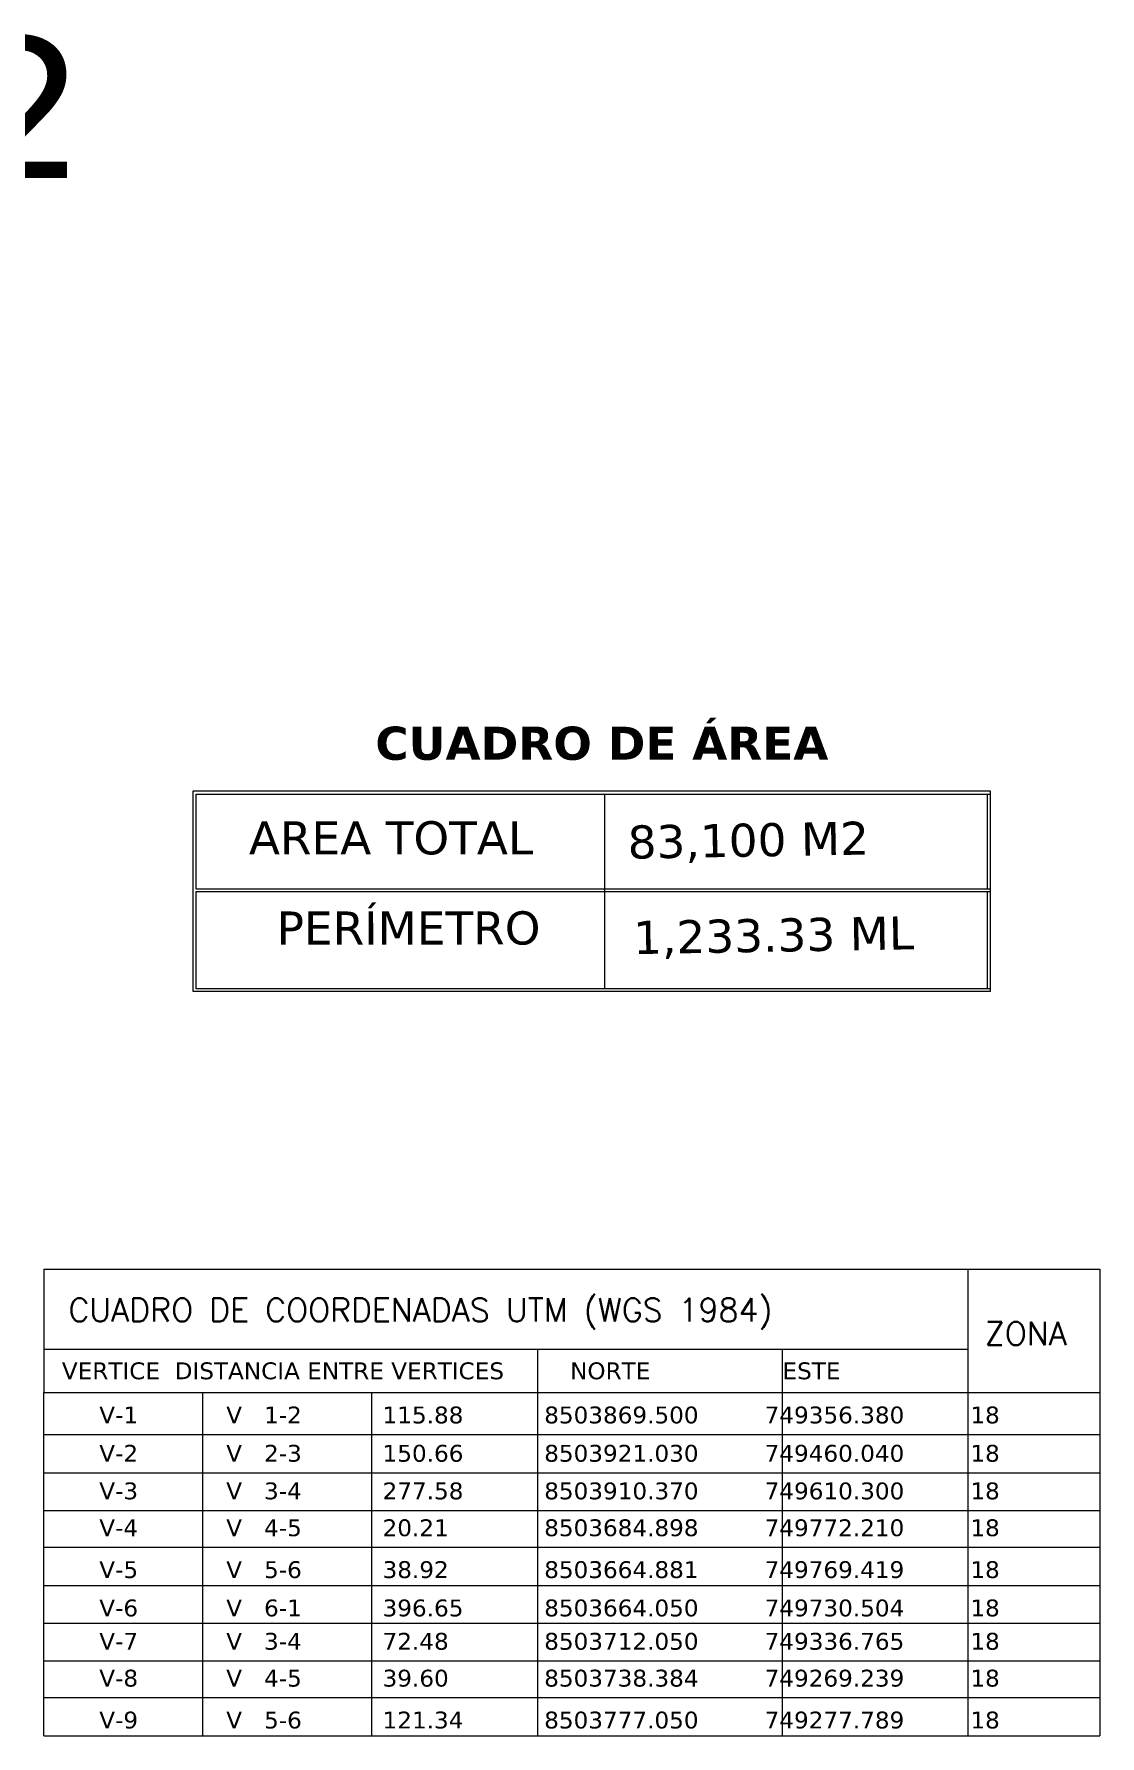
# Model space of a CAD drawing. Header units: metres. Extents: x 706327 to 709352, y 8490049 to 8490642.
# Drawn here: x 707949.8 to 708058.6, y 8490426.5 to 8490600.2 of the extents above; entities that cross this region are included whole.
import ezdxf

# ---------------------------------------------------------------- set-up
doc = ezdxf.new("R2010")
doc.units = ezdxf.units.M
doc.layers.add('1-blanco', color=7, linetype='Continuous', lineweight=25)
doc.layers.add('muros_0.8', color=12, linetype='Continuous', lineweight=80)
doc.styles.get("Standard").update_dxf_attribs({"font": 'simplex.shx'})

msp = doc.modelspace()

# ---------------------------------------------------------------- linework, layer by layer
at = {"layer": '1-blanco', "linetype": 'Continuous', "lineweight": 9}
for p, q in [((707966.0643, 8490502.4695, 5839.497), (707966.0643, 8490522.9436, 5839.497)), ((707966.0643, 8490522.9436, 5839.497), (708047.4155, 8490522.9436, 5839.497)), ((707966.3767, 8490512.9241, 5839.497), (707966.3767, 8490522.6312, 5839.497)), ((707966.3767, 8490522.6312, 5839.497), (708047.4155, 8490522.6312, 5839.497)), ((708008.0456, 8490522.6312, 5839.497), (708008.0456, 8490502.7588, 5839.497)), ((708047.1031, 8490522.6312, 5839.497), (708047.1031, 8490512.9241, 5839.497)), ((708047.4155, 8490522.9436, 5839.497), (708047.4155, 8490502.4695, 5839.497)), ((708047.4155, 8490512.9241, 5839.497), (707966.3767, 8490512.9241, 5839.497)), ((707966.3767, 8490502.7588, 5839.497), (707966.3767, 8490512.695, 5839.497)), ((707966.3767, 8490512.695, 5839.497), (708047.4155, 8490512.695, 5839.497)), ((708047.1031, 8490512.695, 5839.497), (708047.1031, 8490502.7588, 5839.497)), ((708047.4155, 8490502.4695, 5839.497), (707966.0643, 8490502.4695, 5839.497)), ((708047.4155, 8490502.7588, 5839.497), (707966.3767, 8490502.7588, 5839.497))]:
    msp.add_line(p, q, dxfattribs=at)
at = {"layer": '1-blanco', "linetype": 'Continuous', "lineweight": 5}
for p, q in [((707950.8405, 8490474.1767, 5839.497), (708058.61, 8490474.1767, 5839.497)), ((707950.8405, 8490474.1767, 5839.497), (707950.8405, 8490461.5745, 5839.497)), ((708045.1115, 8490474.1767, 5839.497), (708045.1115, 8490465.9968, 5839.497)), ((707950.8405, 8490465.9968, 5839.497), (708045.1115, 8490465.9968, 5839.497)), ((708001.2069, 8490465.9968, 5839.497), (708001.2069, 8490461.5745, 5839.497)), ((708026.1632, 8490465.9968, 5839.497), (708026.1632, 8490461.5745, 5839.497)), ((708045.1115, 8490465.9968, 5839.497), (708045.1115, 8490461.5745, 5839.497)), ((708045.1115, 8490465.9968, 5839.497), (708045.1115, 8490461.5745, 5839.497)), ((707950.8404, 8490461.5745, 5839.497), (708058.61, 8490461.5745, 5839.497)), ((707950.8404, 8490449.5563, 5839.497), (707950.8404, 8490461.5727, 5839.497)), ((707950.8405, 8490426.5471, 5839.497), (707950.8405, 8490461.5745, 5839.497)), ((707967.0075, 8490461.5745, 5839.497), (707967.0075, 8490457.1522, 5839.497)), ((707984.2613, 8490461.5745, 5839.497), (707984.2613, 8490457.1522, 5839.497)), ((708001.2069, 8490461.6626, 5839.497), (708001.2069, 8490461.5745, 5839.497)), ((708001.2069, 8490461.5745, 5839.497), (708001.2069, 8490449.5563, 5839.497)), ((708026.1632, 8490461.6627, 5839.497), (708026.1632, 8490461.5745, 5839.497)), ((708026.1632, 8490461.5745, 5839.497), (708026.1632, 8490449.5563, 5839.497)), ((708045.1115, 8490461.6627, 5839.497), (708045.1115, 8490453.3929, 5839.497)), ((708045.1115, 8490461.6627, 5839.497), (708045.1115, 8490426.5471, 5839.497)), ((708045.1115, 8490461.5745, 5839.497), (708045.1115, 8490449.5563, 5839.497)), ((708045.1115, 8490461.5727, 5839.497), (708045.1115, 8490449.5563, 5839.497)), ((707950.8404, 8490453.3929, 5839.497), (707950.8404, 8490457.3015, 5839.497)), ((707950.8404, 8490457.3015, 5839.497), (708058.61, 8490457.3015, 5839.497)), ((707967.0075, 8490457.1522, 5839.497), (707967.0075, 8490449.5563, 5839.497)), ((707984.2613, 8490457.1522, 5839.497), (707984.2613, 8490449.5563, 5839.497)), ((707950.8404, 8490453.3929, 5839.497), (708058.61, 8490453.3929, 5839.497)), ((708001.2069, 8490453.9786, 5839.497), (708001.2069, 8490426.5471, 5839.497)), ((708001.2069, 8490453.3929, 5839.497), (708001.2069, 8490449.5563, 5839.497)), ((708026.1632, 8490453.9786, 5839.497), (708026.1632, 8490426.5471, 5839.497)), ((708026.1632, 8490453.3929, 5839.497), (708026.1632, 8490449.5563, 5839.497)), ((708045.1115, 8490453.9786, 5839.497), (708045.1115, 8490426.5471, 5839.497)), ((707950.8404, 8490449.5563, 5839.497), (708058.61, 8490449.5563, 5839.497)), ((707967.0075, 8490449.5563, 5839.497), (707967.0075, 8490426.5471, 5839.497)), ((707984.2613, 8490449.5563, 5839.497), (707984.2613, 8490426.5471, 5839.497)), ((707950.8404, 8490445.7969, 5839.497), (708058.61, 8490445.7969, 5839.497)), ((707950.8404, 8490441.8883, 5839.497), (708058.61, 8490441.8883, 5839.497)), ((707950.8404, 8490438.0517, 5839.497), (708058.61, 8490438.0517, 5839.497)), ((707950.8405, 8490434.2151, 5839.497), (708058.61, 8490434.2151, 5839.497)), ((707950.8405, 8490430.4557, 5839.497), (708058.61, 8490430.4557, 5839.497)), ((707950.8405, 8490426.5471, 5839.497), (708058.61, 8490426.5471, 5839.497))]:
    msp.add_line(p, q, dxfattribs=at)
at = {"layer": '1-blanco', "linetype": 'Continuous', "lineweight": 5, "elevation": 5839.497, "flags": 128}
msp.add_lwpolyline([(708058.61, 8490474.1767), (708058.61, 8490426.5471)], dxfattribs=at)

# ---------------------------------------------------------------- texts
at = {"layer": '1-blanco', "linetype": 'Continuous', "lineweight": 9}
for s, height, p in [('  CUADRO DE COORDENADAS UTM (WGS 1984)', 2.378341, (707950.0722, 8490468.812, 276603.2381)), ('  ZONA', 2.37834, (708043.6064, 8490466.4026, 5839.497))]:
    msp.add_text(s, height=height, rotation=0.000126, dxfattribs=at).set_placement(p)
at = {"layer": '1-blanco', "linetype": 'Continuous', "lineweight": 9, "attachment_point": 1}
for s, insert, char_height, width, rotation in [('{\\fVerdana|b0|i0|c0|p34;A -2}', (707915.6775, 8490599.8913), 14.409423, 128.647774, 0.000126), ('{\\fVerdana|b0|i0|c0|p34;AREA TOTAL}', (707971.76, 8490519.8542, 5839.497), 3.377209, 30.151822, 0.000126), ('{\\fVerdana|b0|i0|c0|p34;83,100 M2}', (708010.3771, 8490519.4053, 5839.497), 3.377209, 60.005768, 1), ('{\\fVerdana|b0|i0|c0|p34;PERÍMETRO}', (707974.588, 8490510.6471, 5839.497), 3.377209, 8.831973, 0.029714), ('{\\fVerdana|b0|i0|c0|p34;1,233.33 ML}', (708010.9354, 8490509.6701, 5839.497), 3.377209, 32.577384, 1), ('{\\fVerdana|b0|i0|c0|p34;VERTICE  DISTANCIA ENTRE VERTICES         NORTE                  ESTE}', (707952.6718, 8490464.6535, 5839.497), 1.718828, 114.884745, 0.000189)]:
    msp.add_mtext(s, dxfattribs=dict(at, insert=insert, char_height=char_height, width=width, rotation=rotation))
at = {"layer": '1-blanco', "linetype": 'Continuous', "lineweight": 5, "char_height": 1.7188284, "width": 118.662549, "attachment_point": 1, "rotation": 0.000189}
for s, insert in [('{\\fVerdana|b0|i0|c0|p34;V-1            V   1-2           115.88           8503869.500         749356.380         18}', (707956.4864, 8490460.1493, 5839.497)), ('{\\fVerdana|b0|i0|c0|p34;V-2            V   2-3           150.66           8503921.030         749460.040         18}', (707956.4864, 8490456.2407, 5839.497)), ('{\\fVerdana|b0|i0|c0|p34;V-3            V   3-4           277.58           8503910.370         749610.300         18}', (707956.4864, 8490452.4041, 5839.497)), ('{\\fVerdana|b0|i0|c0|p34;V-4            V   4-5           20.21             8503684.898         749772.210         18}', (707956.4864, 8490448.6448, 5839.497)), ('{\\fVerdana|b0|i0|c0|p34;V-5            V   5-6           38.92             8503664.881         749769.419         18}', (707956.4864, 8490444.3735, 5839.497)), ('{\\fVerdana|b0|i0|c0|p34;V-6            V   6-1           396.65           8503664.050         749730.504         18}', (707956.4864, 8490440.4649, 5839.497)), ('{\\fVerdana|b0|i0|c0|p34;V-7            V   3-4           72.48             8503712.050         749336.765         18}', (707956.4864, 8490437.0629, 5839.497)), ('{\\fVerdana|b0|i0|c0|p34;V-8            V   4-5           39.60             8503738.384         749269.239         18}', (707956.4864, 8490433.3036, 5839.497)), ('{\\fVerdana|b0|i0|c0|p34;V-9            V   5-6           121.34           8503777.050         749277.789         18}', (707956.4864, 8490429.0323, 5839.497))]:
    msp.add_mtext(s, dxfattribs=dict(at, insert=insert))
at = {"layer": 'muros_0.8', "insert": (707984.661, 8490529.5026, 5839.497), "char_height": 3.377209, "width": 114.572967, "attachment_point": 1}
msp.add_mtext('{\\fVerdana|b1|i0|c0|p34;CUADRO DE ÁREA}', dxfattribs=at)

doc.saveas('drawing.dxf')
